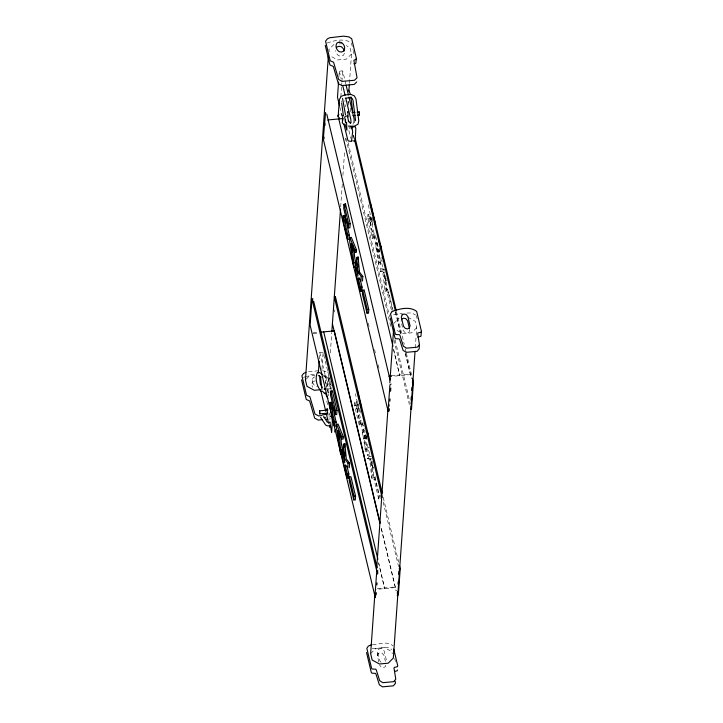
<?xml version="1.0" encoding="UTF-8"?>
<svg xmlns="http://www.w3.org/2000/svg" width="723" height="723" viewBox="0 0 723 723"><rect width="100%" height="100%" fill="white"/><g stroke="black" fill="none" stroke-linecap="round" stroke-linejoin="round"><path stroke-width="0.54" stroke-dasharray="3.62 2.71" d="M341.563 101.88L341.563 100.949M344.925 101.563L344.925 100.633M372.743 465.702L373.628 473.276L373.312 477.786L371.848 478.265L369.625 459.34L367.176 458.265L367.383 454.731L368.929 454.713L371.423 456.873M373.312 477.786L371.125 459.232L368.73 458.174L368.929 454.713M385.576 275.707L386.841 286.525L386.525 291.044L385.061 291.523L382.838 272.598L380.388 271.514L380.605 267.98L382.151 267.962L384.636 270.122M386.525 291.044L384.338 272.481L381.943 271.432L382.151 267.962M377.415 242.792L378.798 251.758L377.225 251.785C375.092 247.709 375.183 236.421 379.06 246.769M365.585 438.509L365.504 438.292C366.498 426.362 359.34 426.651 364.012 438.536L365.585 438.509L365.838 435.201M324.41 139.024L324.564 136.783M325.359 125.585L325.513 123.344M312.101 383.922L312.399 379.756M338.951 76.602L339.331 71.179L342.693 70.863L345.82 83.958M319.331 359.015L319.792 352.499L323.154 352.182L327.564 370.691M340.849 96.909L341.545 87.14M341.618 86.055L341.852 82.802M341.925 81.717L342.693 70.863M321.925 369.552L323.154 352.182M325.928 386.534L328.125 384.338L328.757 375.345M330.348 352.878L331.776 332.652M340.687 206.814L342.277 184.338M342.919 175.346L344.663 150.628M345.377 140.515L345.54 138.274M348.007 103.443L348.161 101.193M349.435 83.217L351.505 53.999L349.977 47.573L346.335 45.594M334.351 312.074L334.505 309.896M372.481 217.397L371.993 224.51L374.216 233.891L373.927 237.921L372.472 238.409L367.745 218.572L368.034 214.469L369.58 214.442C374.044 225.205 368.45 224.754 368.034 214.469M368.712 204.889C368.64 210.709 372.047 216.258 369.905 222.241M358.988 408.061L358.78 411.26L360.994 420.641L360.714 424.672L359.25 425.16L354.523 405.323L354.821 401.211L356.367 401.193C360.831 411.956 355.237 411.504 354.821 401.211M360.714 424.672L356.078 405.223L356.367 401.193M373.927 237.921L369.29 218.473L369.58 214.442M358.572 403.786L358.201 408.82M371.649 218.997L371.414 222.069M359.25 425.16L359.548 421.057L357.279 411.477L357.804 404.094L360.072 413.529L360.298 410.456M372.472 238.409L372.761 234.306L370.501 224.726L371.026 217.343L373.294 226.787M366.371 434.957L364.898 435.138L364.464 441.328L365.54 451.848L366.995 451.342L367.167 448.992L365.955 441.238L366.299 435.969M378.979 249.525L378.798 251.758M379.584 248.206L379.159 254.279L380.379 262.241L380.208 264.591L378.753 265.097L374.541 238.021L374.776 234.74L376.312 234.83M378.753 265.097C379.223 264.952 375.463 239.584 379.665 252.146M366.688 435.571L366.453 438.888L364.943 435.129M367.383 454.731C374.171 462.178 365.657 446.398 368.17 443.624M380.605 267.98C387.383 275.427 378.87 259.647 381.383 256.873M371.848 478.265L372.173 473.664L370.483 458.906L371.974 458.807M374.053 467.293L372.607 467.564L372.752 465.513M385.061 291.523L385.395 286.914L383.705 272.155L385.187 272.056M387.266 280.551L385.82 280.813L385.965 278.762M378.689 498.96L374.026 479.394L374.288 475.653L378.951 495.21L378.689 498.96L380.135 498.59L380.397 494.921M391.387 310.031L387.239 292.652L387.51 288.902L392.164 308.459L391.902 312.209M380.135 498.59L375.571 479.412L375.761 476.656M393.104 310.773L388.784 292.661L388.911 290.827M389.498 406.588L389.652 404.401M378.825 661.979L377.361 655.833L377.65 651.667L378.427 649.335L380.253 648.558L382.368 648.965L384.193 651.052L386.389 660.271L385.874 661.816M415.282 347.944L416.71 327.718L415.183 321.292L407.908 317.325M365.54 451.848L361.319 424.772L361.563 421.491L364.365 428.477M366.995 451.342L362.865 424.799L363.1 421.581M356.692 408.992L357.216 401.581L355.345 393.692M377.307 252.011L377.614 247.076L375.897 242.856M401.039 321.328L401.807 319.006M409.769 329.932L409.001 332.255L407.166 333.041L405.052 332.625L403.235 330.547L401.527 323.38M377.361 655.833L378.129 653.511L379.964 652.724L382.078 653.14L383.895 655.219L385.359 661.364M385.838 665.214L385.323 666.76L383.488 667.546L381.373 667.13L379.557 665.052M352.923 124.338L353.574 122.494M333.936 44.437L328.82 49.562L329.336 51.704M351.505 53.999L346.389 59.123L337.632 59.946L330.357 55.987M306.172 379.159L310.556 374.767L314.93 374.36M394.035 323.271L399.141 318.147M416.71 327.718L411.604 332.842L402.838 333.665L395.562 329.697M370.646 653.61L375.761 648.486L384.519 647.663L391.794 651.622L392.309 653.764M327.049 43.073C334.451 40.325 344.482 38.039 351.405 42.91L352.96 49.444M303.362 377.578L304.871 376.819M331.062 389.842C329.435 378.96 322.304 366.823 326.742 387.411M314.776 376.927L313.366 377.46A10.203 7.411 4 0 0 315.436 386.154L317.831 386.534M315.183 380.831L313.068 381.627A10.203 7.411 4 0 0 312.562 387.284M378.924 262.702L380.379 262.241M365.702 449.453L367.167 448.992M372.761 234.306L374.216 233.891M359.548 421.057L360.994 420.641M393.655 314.613L402.503 313.457M305.621 376.439L314.993 375.246M328.721 416.999L330.953 416.782M339.412 43.922L342.693 43.615M406.868 313.05L411.504 312.942L415.553 314.948M313.086 332.878L318.391 332.381M313.041 333.547L319.412 332.951M308.567 371.703L319.765 370.655M323.787 376.177L326.028 375.96M391.279 375.761L410.384 373.972L410.339 374.641L392.3 376.331M377.27 588.612L395.309 586.922L395.264 587.591L375.101 589.489M372.58 644.41C379.168 644.762 387.555 640.424 392.996 645.928M372.282 648.576L387.826 647.447L391.875 649.453M327.781 415.029L329.851 414.839M328.522 419.105L330.583 418.915M327.311 388.983L331.559 388.631M327.311 392.155L329.2 392.002M367.745 218.572L369.29 218.473M354.523 405.323L356.078 405.223M380.388 271.514L381.943 271.432M367.176 458.265L368.73 458.174M383.19 269.986L384.681 269.923M369.968 456.737L371.468 456.674M387.239 292.652L388.784 292.661M374.026 479.394L375.571 479.412M374.541 238.021L376.077 238.048L380.208 264.591M361.319 424.772L362.865 424.799M381.093 260.976L382.63 261.102M367.88 447.727L369.417 447.844M322.566 370.709L325.251 371.387L328.025 373.24M322.268 374.876L324.952 375.553L327.727 377.415L330.583 389.399M362.684 429.607L364.401 433.827L364.094 438.762M323.859 376.421L326.588 377.912L328.125 384.338M383.705 272.155L385.82 280.813M370.483 458.906L372.607 467.564M381.066 662.268L379.846 660.885L377.65 651.667M328.929 393.384L327.221 389.426M325.567 381.807L328.513 395.743M374.776 234.74L376.782 239.729M353.222 50.538L354.261 54.894M416.385 315.589L417.135 318.735M339.331 71.179L341.157 78.816M396.412 311.378L404.247 344.275M405.296 348.658L406.082 351.947M406.344 353.041L412.092 377.171M353.574 135.517L354.36 138.816M395.463 311.333L400.696 333.312M405.413 353.095L411.351 378.03M353.267 135.093L354.315 139.485M395.418 312.011L400.65 333.981M405.368 353.764L411.306 378.698M348.766 125.666L349.489 128.703M348.893 130.664L350.709 138.283M339.819 107.022L341.12 112.472M348.061 142.413L389.598 316.755M395.083 339.783L410.23 403.38M345.892 138.129L391.351 328.92M393.963 339.882L409.372 404.582M393.755 349.688L399.729 375.635L393.439 349.263M368.296 323.235L369.073 326.525M374.559 349.552L375.345 352.842M378.219 364.898L379.006 368.188M383.244 497.451L398.653 562.142M383.163 501.943L398.581 566.633M381.437 528.685L396.276 590.98M381.129 528.251L395.987 590.637M378.68 562.639L384.654 588.585L378.626 563.316M327.817 371.785L331.188 385.937M328.54 375.427L331.658 388.504M394.695 658.472L395.445 661.608M319.792 352.499L328.866 390.601M326.769 401.157L328.07 406.615M329.625 413.167L330.673 417.533M345.296 104.745L345.585 106.85M348.269 101.455L348.929 106.688M372.228 461.373L372.607 464.618M350.221 108.116L350.754 113.592M344.302 53.104A10.203 7.411 4 0 1 343.335 55.4L341.22 56.195L338.825 55.816A10.203 7.411 4 0 1 335.698 50.511"/><path stroke-width="1.08" d="M357.261 115.246L359.43 115.047L359.485 113.556L359.177 111.893L357.117 112.083M319.512 375.653L320.325 384.148L322.241 387.401M328.35 56.304L305.44 379.891L306.968 386.326L314.243 390.284L320.822 389.67M375.273 597.478L310.113 325.196L311.965 298.988L313.086 298.888M328.115 120.596L328.161 119.928L343.018 118.536M338.563 82.033L337.487 97.225L339.566 105.938M318.328 373.122L319.177 361.184M331.857 331.532L340.533 209.055M348.884 91.08L349.354 84.338M335.282 298.97L335.436 296.791L334.315 296.891L382.124 497.551M334.27 331.559L334.315 330.89L320.515 332.182M332.209 405.486L331.432 402.223L329.986 402.476L329.697 406.507L334.333 425.955L335.87 426.163L336.159 422.06L333.899 412.481L334.18 408.224M334.333 425.955L334.622 421.925L332.408 412.544L332.914 405.305L335.138 414.559L336.692 414.541L336.981 410.429L332.255 390.592L330.791 391.08L330.51 395.11L332.336 402.847L331.821 410.104L329.986 402.476M345.937 220.913L344.645 215.472L343.199 215.734L342.919 219.756L347.546 239.205L349.082 239.412L349.372 235.309L347.112 225.739L347.392 221.473M347.546 239.205L347.835 235.183L345.621 225.793L346.136 218.554L348.359 227.808L349.905 227.79L350.194 223.678L345.467 203.841L344.012 204.329L343.723 208.36L345.549 216.096L345.034 223.362L343.199 215.734M344.5 217.524L344.645 215.472M345.251 206.923L345.467 203.841M356.376 58.355L356.123 59.169L353.872 60.37L357.045 77.75L354.559 80.244L342.187 81.401L338.644 79.476L333.583 62.268L330.23 60.804L325.558 41.193L327.338 38.906L329.598 37.768L343.443 36.15L348.929 36.882L351.703 38.735L356.376 58.355L355.824 63.335L353.909 63.85M335.138 414.559L335.427 410.528L330.791 391.08M348.359 227.808L348.64 223.778L344.012 204.329M335.3 429.453L334.713 432.02M341.428 437.478C340.199 443.063 343.298 448.468 342.069 454.053L340.542 453.827L336.385 427.645L336.62 424.428L338.066 424.067L343.308 436.665L343.136 439.069L341.581 439.132C337.307 427.085 341.581 453.438 340.542 453.827M354.641 250.727C353.411 256.322 356.511 261.717 355.291 267.302L353.755 267.076L349.598 240.895L349.833 237.677L351.279 237.316L356.52 249.923L356.349 252.318L354.803 252.381C350.601 240.298 354.749 266.733 353.755 267.076M341.581 439.132L341.753 436.782L336.62 424.428M354.803 252.381L354.966 250.031L349.833 237.677M344.627 456.177L344.121 454.044L342.675 454.315L342.386 458.337L347.022 477.786L348.549 477.984L348.848 473.881L347.058 466.371M357.334 267.293L355.888 267.564L355.608 271.586L360.235 291.035L361.771 291.233L362.06 287.13L360.271 279.62M347.022 477.786C349.326 474.984 341.301 458.418 347.727 467.781L348.052 463.271L344.79 458.888L343.425 444.238L344.889 443.768L346.29 458.834L349.598 463.181L349.272 467.781M360.235 291.035C362.539 288.233 354.514 271.667 360.949 281.03L361.265 276.52L358.002 272.137L356.638 257.487L358.102 257.017L359.503 272.092L362.819 276.43L362.494 281.03M362.666 290.275L362.404 293.945L366.977 313.122L368.513 313.213L368.775 309.462L364.121 289.905L362.666 290.275L367.239 309.453L366.977 313.122M349.453 477.026L349.191 480.696L353.764 499.873L355.3 499.964L355.562 496.213L350.908 476.656L349.453 477.026L354.017 496.204L353.764 499.873M374.876 224.51L375.02 222.494L370.646 204.13M374.866 594.062L370.646 653.61L372.173 660.036L379.458 664.003L388.215 663.181L393.33 658.047L415.047 351.315M376.529 570.465L387.908 409.787M389.814 382.819L393.637 328.893M374.894 597.135L376.755 570.926L311.965 298.988M389.345 408.775L389.191 410.953L388.07 411.062L389.923 384.853L391.089 384.076M376.168 594.839L376.331 592.661M376.864 585.015L377.026 582.828M377.641 574.098L377.795 571.911M389.887 401.129L390.04 398.942M390.583 391.297L390.809 388.025M397.325 593.945L397.478 591.757M398.021 584.112L398.174 581.934M398.716 574.288L398.942 571.007M411.035 400.226L411.27 396.954M411.73 390.402L411.965 387.121M399.439 565.431L400.217 568.721L398.364 594.93L397.198 595.707M410.42 408.965L411.541 408.856L413.393 382.648L412.345 378.265M419.457 344.663L417.361 347.157L406.525 348.179L403.362 346.172L399.918 335.3L399.34 334.677L395.833 334.514L395.255 333.755L390.519 313.881L392.011 311.577C399.349 308.712 409.959 306.073 416.683 311.423L421.419 331.306L421.22 332.137L417.948 332.932L417.677 333.628L419.457 344.663L419.159 348.829L417.063 351.333L406.236 352.345L403.063 350.339L399.629 339.467L399.042 338.852L395.535 338.68L394.966 337.93L390.23 318.048M421.419 331.306L420.931 336.303L417.65 337.099M356.638 257.487L356.376 260.705L357.966 276.041L355.888 267.564M357.921 259.205L358.102 257.017M343.425 444.238L343.163 447.447L344.744 462.783L342.675 454.315M344.609 447.04L344.889 443.768M342.81 115.445L342.313 122.991L344.32 124.51M345.359 121.835L345.549 119.702M319.747 413.881L319.602 410.845L319.747 413.881L328.025 413.104M329.697 422.557L329.851 421.889L331.622 432.625L332.363 421.979L331.812 414.695M397.442 669.977L397.243 670.808L394.767 671.378M350.501 123.389L351.053 122.413L350.772 119.205L345.838 98.464M326.859 409.209L327.203 408.567L327.447 413.773M358.924 112.345L359.177 111.893M347.51 112.237L347.862 111.613L348.097 116.81M317.415 372.444C314.641 378.626 316.882 386.48 321.229 391.514M356.746 81.925L354.27 84.41L341.889 85.576L338.355 83.651L333.285 66.435L329.941 64.971L325.26 45.359M325.576 112.49L323.289 139.123L388.07 411.062M352.779 140.804L354.848 141.139L355.246 140.633L355.824 128.468L355.336 126.733L351.794 127.14L351.45 128.848L350.772 126.633M305.91 372.273L303.66 373.411L301.88 375.698L306.552 395.309L309.896 396.773L314.966 413.981L318.5 415.906L321.599 415.608M401.807 319.006L403.642 318.219L405.757 318.635L407.573 320.714L409.525 328.911M336.746 47.122L338.861 46.326L341.256 46.697A10.203 7.411 4 0 1 344.229 50.863M322.268 414.993L327.338 414.08M324.031 417.713L325.377 417.325M371.812 644.591L368.332 646.082L366.841 648.386L371.577 668.26L372.146 669.019L375.653 669.182L376.24 669.805L379.674 680.677L382.847 682.684L393.683 681.662L395.779 679.159L393.999 668.133L394.27 667.437L397.542 666.642L397.74 665.811L393.746 649.064M322.331 419.683L318.21 420.081L314.677 418.156L309.607 400.94L306.254 399.476L301.581 379.864M351.974 112.571L355.065 112.282M352.923 115.653L355.092 115.454M391.279 375.761L389.164 375.96L389.11 376.629L391.233 376.43M319.602 410.845L327.944 410.068M376.755 570.926L377.876 570.818M399.096 568.829L400.217 568.721M325.422 419.385L327.492 419.195M345.305 98.129L350.51 97.686L352.083 98.382L352.941 99.991L355.599 120.732M354.966 250.031L356.52 249.923M341.753 436.782L343.308 436.665M348.64 223.778L350.194 223.678M335.427 410.528L336.981 410.429M361.265 276.52L362.819 276.43M348.052 463.271L349.598 463.181M358.472 278.147L359.964 278.093M367.239 309.453L368.775 309.462M354.017 496.204L355.562 496.213M330.574 425.811L327.04 425.766L325.612 424.988L320.596 417.388M324.085 389.037L326.245 389.064M360.524 287.013L362.06 287.13M347.311 473.764L348.848 473.881M347.835 235.183L349.372 235.309M334.622 421.925L336.159 422.06M354.071 262.738L355.599 262.874M340.849 449.489L342.386 449.625M348.766 126.127L354.397 126.136L358.057 124.148L358.771 120.723L355.987 98.97L354.369 95.924L351.062 94.46L344.582 95.002L341.157 96.34L339.412 99.62L338.156 116.114L338.798 114.388L337.822 116.629L339.376 117.822M412.318 382.087L413.393 382.648M319.358 372.517L322.223 374.243M318.301 375.535L321.048 377.18M348.585 90.122L350.519 94.397M322.313 391.134L324.781 393.637M350.294 123.154L348.296 120.931L348.667 121.708L347.42 115.996L345.495 116.15L344.69 117.144L345.675 122.684M323.66 416.403L327.356 422.322M354.107 122.521L354.134 118.888L348.938 97.054M325.115 392.743L327.835 398.5M359.078 114.297L359.43 115.047M329.39 426.579L329.697 427.257L329.914 425.476M351.974 127.049L352.661 131.839L351.477 141.455L348.378 140.949L347.871 140.298L343.976 124.446M379.06 241.681L381.419 247.555M367.031 431.369L368.206 434.306M320.497 376.556L321.925 389.29M346.073 85.052L348.414 94.876M342.711 85.368L345.052 95.192M355.4 139.223L396.15 310.284M382.919 257.072L383.687 260.316M354.622 139.91L395.201 310.239M342.566 98.382L345.467 114.731M344.916 123.958L346.932 130.257L346.561 122.25M341.383 113.556L341.898 115.734M342.413 117.912L342.937 120.09M411.016 406.669L411.541 408.856M338.78 118.933L392.969 346.398M326.769 114.089L390.131 380.018M389.354 377.65L389.842 379.674M361.274 289.146L361.771 291.233M335.436 296.791L382.196 493.059M357.424 390.881L359.232 398.445M359.747 400.605L361.545 408.17M334.315 330.89L380.126 523.19M332.408 323.777L379.819 522.765M323.705 331.884L377.894 559.349M313.61 301.075L377.09 567.528M348.052 475.897L348.549 477.984M320.804 390.556L325.748 411.297M326.263 413.484L328.604 423.307M366.543 652.553L371.288 672.435L371.857 673.185L375.364 673.357L375.942 673.972L379.385 684.844L382.548 686.85L393.384 685.838L395.481 683.334L395.12 681.129M324.952 388.721L325.106 389.48M352.905 245.901L353.231 247.971M339.846 433.683L340.181 435.761M341.545 450.709L342.069 454.053M341.645 102.955L343.38 115.599M350.899 96.873L352.806 112.092M358.292 264.654L358.518 266.832M358.988 271.188L359.214 273.366M345.187 452.49L345.54 455.761M339.584 434.767L339.25 439.15L337.867 430.275L339.584 434.767M352.797 248.016C353.204 263.226 348.676 232.472 352.797 248.016M402.105 314.83L401.328 317.162L403.524 326.38L405.35 328.459L407.465 328.875L409.299 328.088L410.068 325.766L407.871 316.547L406.055 314.46L403.931 314.053L402.105 314.83M339.159 42.16L337.045 42.955A10.203 7.411 4 0 0 339.114 51.649L341.509 52.029L343.624 51.225A10.203 7.411 4 0 0 341.554 42.53L339.159 42.16"/></g></svg>
